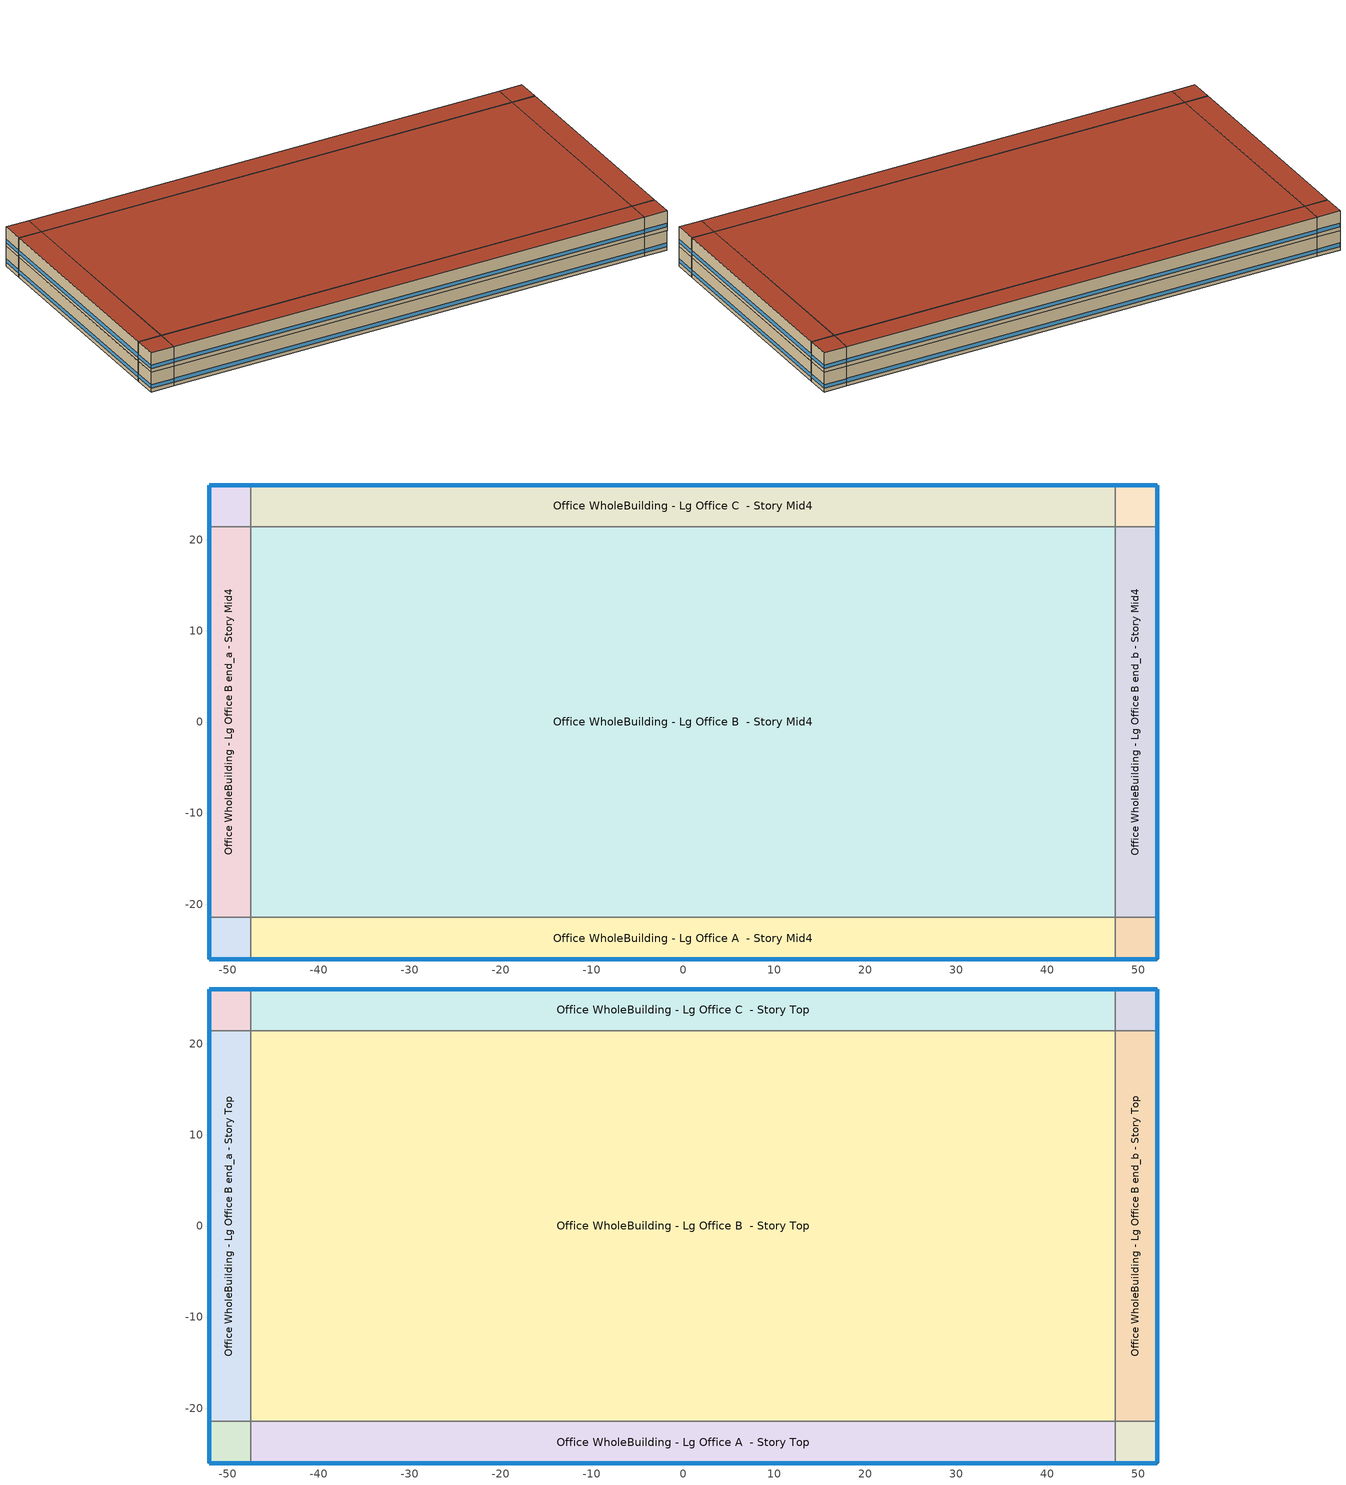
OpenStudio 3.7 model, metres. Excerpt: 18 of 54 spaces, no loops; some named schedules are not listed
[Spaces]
Office WholeBuilding - Lg Office A end_a - Story Mid4
 floor adiabatic (Typical Interior Floor): -52.05,-26.03 -52.05,-21.46 -47.48,-21.46 -47.48,-26.03 z15.85
 wall outside: -52.05,-21.46 -52.05,-26.03 -47.48,-26.03 z15.85:19.81
 wall to Office WholeBuilding - Lg Office B end_a - Story Mid4: -47.48,-21.46 -52.05,-21.46 z15.85:19.81
 wall to Office WholeBuilding - Lg Office A  - Story Mid4: -47.48,-26.03 -47.48,-21.46 z15.85:19.81
 window (Window U-0.56 SHGC 0.27): -52.05,-21.48 -52.05,-26 / -52.03,-26.03 -47.51,-26.03 z16.61:17.33
 ceiling adiabatic (Typical Interior Ceiling): -47.48,-26.03 -47.48,-21.46 -52.05,-21.46 -52.05,-26.03 z19.81
Office WholeBuilding - Lg Office B end_a - Story Mid4
 floor adiabatic (Typical Interior Floor): -52.05,-21.46 -52.05,21.46 -47.48,21.46 -47.48,-21.46 z15.85
 wall outside: -52.05,21.46 -52.05,-21.46 z15.85:19.81
 wall to Office WholeBuilding - Lg Office C end_a - Story Mid4: -47.48,21.46 -52.05,21.46 z15.85:19.81
 wall to Office WholeBuilding - Lg Office B  - Story Mid4: -47.48,-21.46 -47.48,21.46 z15.85:19.81
 window (Window U-0.56 SHGC 0.27): -52.05,21.43 -52.05,-21.43 z16.61:17.33
 ceiling adiabatic (Typical Interior Ceiling): -47.48,-21.46 -47.48,21.46 -52.05,21.46 -52.05,-21.46 z19.81
Office WholeBuilding - Lg Office C end_a - Story Mid4
 floor adiabatic (Typical Interior Floor): -52.05,21.46 -52.05,26.03 -47.48,26.03 -47.48,21.46 z15.85
 wall outside: -47.48,26.03 -52.05,26.03 -52.05,21.46 z15.85:19.81
 wall to Office WholeBuilding - Lg Office C  - Story Mid4: -47.48,21.46 -47.48,26.03 z15.85:19.81
 window (Window U-0.56 SHGC 0.27): -52.05,26 -52.05,21.48 / -47.51,26.03 -52.03,26.03 z16.61:17.33
 ceiling adiabatic (Typical Interior Ceiling): -47.48,21.46 -47.48,26.03 -52.05,26.03 -52.05,21.46 z19.81
Office WholeBuilding - Lg Office A  - Story Mid4
 floor adiabatic (Typical Interior Floor): -47.48,-26.03 -47.48,-21.46 47.48,-21.46 47.48,-26.03 z15.85
 wall outside: -47.48,-26.03 47.48,-26.03 z15.85:19.81
 wall to Office WholeBuilding - Lg Office B  - Story Mid4: 47.48,-21.46 -47.48,-21.46 z15.85:19.81
 wall to Office WholeBuilding - Lg Office A end_b - Story Mid4: 47.48,-26.03 47.48,-21.46 z15.85:19.81
 window (Window U-0.56 SHGC 0.27): -47.46,-26.03 47.46,-26.03 z16.61:17.33
 ceiling adiabatic (Typical Interior Ceiling): 47.48,-26.03 47.48,-21.46 -47.48,-21.46 -47.48,-26.03 z19.81
Office WholeBuilding - Lg Office B  - Story Mid4
 floor adiabatic (Typical Interior Floor): -47.48,-21.46 -47.48,21.46 47.48,21.46 47.48,-21.46 z15.85
 wall to Office WholeBuilding - Lg Office C  - Story Mid4: 47.48,21.46 -47.48,21.46 z15.85:19.81
 wall to Office WholeBuilding - Lg Office B end_b - Story Mid4: 47.48,-21.46 47.48,21.46 z15.85:19.81
 ceiling adiabatic (Typical Interior Ceiling): 47.48,-21.46 47.48,21.46 -47.48,21.46 -47.48,-21.46 z19.81
Office WholeBuilding - Lg Office C  - Story Mid4
 floor adiabatic (Typical Interior Floor): -47.48,21.46 -47.48,26.03 47.48,26.03 47.48,21.46 z15.85
 wall outside: 47.48,26.03 -47.48,26.03 z15.85:19.81
 wall to Office WholeBuilding - Lg Office C end_b - Story Mid4: 47.48,21.46 47.48,26.03 z15.85:19.81
 window (Window U-0.56 SHGC 0.27): 47.46,26.03 -47.46,26.03 z16.61:17.33
 ceiling adiabatic (Typical Interior Ceiling): 47.48,21.46 47.48,26.03 -47.48,26.03 -47.48,21.46 z19.81
Office WholeBuilding - Lg Office A end_b - Story Mid4
 floor adiabatic (Typical Interior Floor): 47.48,-26.03 47.48,-21.46 52.05,-21.46 52.05,-26.03 z15.85
 wall outside: 47.48,-26.03 52.05,-26.03 52.05,-21.46 z15.85:19.81
 wall to Office WholeBuilding - Lg Office B end_b - Story Mid4: 52.05,-21.46 47.48,-21.46 z15.85:19.81
 window (Window U-0.56 SHGC 0.27): 47.51,-26.03 52.03,-26.03 / 52.05,-26 52.05,-21.48 z16.61:17.33
 ceiling adiabatic (Typical Interior Ceiling): 52.05,-26.03 52.05,-21.46 47.48,-21.46 47.48,-26.03 z19.81
Office WholeBuilding - Lg Office B end_b - Story Mid4
 floor adiabatic (Typical Interior Floor): 47.48,-21.46 47.48,21.46 52.05,21.46 52.05,-21.46 z15.85
 wall outside: 52.05,-21.46 52.05,21.46 z15.85:19.81
 wall to Office WholeBuilding - Lg Office C end_b - Story Mid4: 52.05,21.46 47.48,21.46 z15.85:19.81
 window (Window U-0.56 SHGC 0.27): 52.05,-21.43 52.05,21.43 z16.61:17.33
 ceiling adiabatic (Typical Interior Ceiling): 52.05,-21.46 52.05,21.46 47.48,21.46 47.48,-21.46 z19.81
Office WholeBuilding - Lg Office C end_b - Story Mid4
 floor adiabatic (Typical Interior Floor): 47.48,21.46 47.48,26.03 52.05,26.03 52.05,21.46 z15.85
 wall outside: 52.05,21.46 52.05,26.03 47.48,26.03 z15.85:19.81
 window (Window U-0.56 SHGC 0.27): 52.05,21.48 52.05,26 / 52.03,26.03 47.51,26.03 z16.61:17.33
 ceiling adiabatic (Typical Interior Ceiling): 52.05,21.46 52.05,26.03 47.48,26.03 47.48,21.46 z19.81
Office WholeBuilding - Lg Office A end_a - Story Top
 floor adiabatic (Typical Interior Floor): -52.05,-26.03 -52.05,-21.46 -47.48,-21.46 -47.48,-26.03 z19.81
 wall outside: -52.05,-21.46 -52.05,-26.03 -47.48,-26.03 z19.81:23.77
 wall to Office WholeBuilding - Lg Office B end_a - Story Top: -47.48,-21.46 -52.05,-21.46 z19.81:23.77
 wall to Office WholeBuilding - Lg Office A  - Story Top: -47.48,-26.03 -47.48,-21.46 z19.81:23.77
 window (Window U-0.56 SHGC 0.27): -52.05,-21.48 -52.05,-26 / -52.03,-26.03 -47.51,-26.03 z20.57:21.3
 roof outside: -47.48,-26.03 -47.48,-21.46 -52.05,-21.46 -52.05,-26.03 z23.77
Office WholeBuilding - Lg Office B end_a - Story Top
 floor adiabatic (Typical Interior Floor): -52.05,-21.46 -52.05,21.46 -47.48,21.46 -47.48,-21.46 z19.81
 wall outside: -52.05,21.46 -52.05,-21.46 z19.81:23.77
 wall to Office WholeBuilding - Lg Office C end_a - Story Top: -47.48,21.46 -52.05,21.46 z19.81:23.77
 wall to Office WholeBuilding - Lg Office B  - Story Top: -47.48,-21.46 -47.48,21.46 z19.81:23.77
 window (Window U-0.56 SHGC 0.27): -52.05,21.43 -52.05,-21.43 z20.57:21.29
 roof outside: -47.48,-21.46 -47.48,21.46 -52.05,21.46 -52.05,-21.46 z23.77
Office WholeBuilding - Lg Office C end_a - Story Top
 floor adiabatic (Typical Interior Floor): -52.05,21.46 -52.05,26.03 -47.48,26.03 -47.48,21.46 z19.81
 wall outside: -47.48,26.03 -52.05,26.03 -52.05,21.46 z19.81:23.77
 wall to Office WholeBuilding - Lg Office C  - Story Top: -47.48,21.46 -47.48,26.03 z19.81:23.77
 window (Window U-0.56 SHGC 0.27): -52.05,26 -52.05,21.48 / -47.51,26.03 -52.03,26.03 z20.57:21.3
 roof outside: -47.48,21.46 -47.48,26.03 -52.05,26.03 -52.05,21.46 z23.77
Office WholeBuilding - Lg Office A  - Story Top
 floor adiabatic (Typical Interior Floor): -47.48,-26.03 -47.48,-21.46 47.48,-21.46 47.48,-26.03 z19.81
 wall outside: -47.48,-26.03 47.48,-26.03 z19.81:23.77
 wall to Office WholeBuilding - Lg Office B  - Story Top: 47.48,-21.46 -47.48,-21.46 z19.81:23.77
 wall to Office WholeBuilding - Lg Office A end_b - Story Top: 47.48,-26.03 47.48,-21.46 z19.81:23.77
 window (Window U-0.56 SHGC 0.27): -47.46,-26.03 47.46,-26.03 z20.57:21.29
 roof outside: 47.48,-26.03 47.48,-21.46 -47.48,-21.46 -47.48,-26.03 z23.77
Office WholeBuilding - Lg Office B  - Story Top
 floor adiabatic (Typical Interior Floor): -47.48,-21.46 -47.48,21.46 47.48,21.46 47.48,-21.46 z19.81
 wall to Office WholeBuilding - Lg Office C  - Story Top: 47.48,21.46 -47.48,21.46 z19.81:23.77
 wall to Office WholeBuilding - Lg Office B end_b - Story Top: 47.48,-21.46 47.48,21.46 z19.81:23.77
 roof outside: 47.48,-21.46 47.48,21.46 -47.48,21.46 -47.48,-21.46 z23.77
Office WholeBuilding - Lg Office C  - Story Top
 floor adiabatic (Typical Interior Floor): -47.48,21.46 -47.48,26.03 47.48,26.03 47.48,21.46 z19.81
 wall outside: 47.48,26.03 -47.48,26.03 z19.81:23.77
 wall to Office WholeBuilding - Lg Office C end_b - Story Top: 47.48,21.46 47.48,26.03 z19.81:23.77
 window (Window U-0.56 SHGC 0.27): 47.46,26.03 -47.46,26.03 z20.57:21.29
 roof outside: 47.48,21.46 47.48,26.03 -47.48,26.03 -47.48,21.46 z23.77
Office WholeBuilding - Lg Office A end_b - Story Top
 floor adiabatic (Typical Interior Floor): 47.48,-26.03 47.48,-21.46 52.05,-21.46 52.05,-26.03 z19.81
 wall outside: 47.48,-26.03 52.05,-26.03 52.05,-21.46 z19.81:23.77
 wall to Office WholeBuilding - Lg Office B end_b - Story Top: 52.05,-21.46 47.48,-21.46 z19.81:23.77
 window (Window U-0.56 SHGC 0.27): 47.51,-26.03 52.03,-26.03 / 52.05,-26 52.05,-21.48 z20.57:21.3
 roof outside: 52.05,-26.03 52.05,-21.46 47.48,-21.46 47.48,-26.03 z23.77
Office WholeBuilding - Lg Office B end_b - Story Top
 floor adiabatic (Typical Interior Floor): 47.48,-21.46 47.48,21.46 52.05,21.46 52.05,-21.46 z19.81
 wall outside: 52.05,-21.46 52.05,21.46 z19.81:23.77
 wall to Office WholeBuilding - Lg Office C end_b - Story Top: 52.05,21.46 47.48,21.46 z19.81:23.77
 window (Window U-0.56 SHGC 0.27): 52.05,-21.43 52.05,21.43 z20.57:21.29
 roof outside: 52.05,-21.46 52.05,21.46 47.48,21.46 47.48,-21.46 z23.77
Office WholeBuilding - Lg Office C end_b - Story Top
 floor adiabatic (Typical Interior Floor): 47.48,21.46 47.48,26.03 52.05,26.03 52.05,21.46 z19.81
 wall outside: 52.05,21.46 52.05,26.03 47.48,26.03 z19.81:23.77
 window (Window U-0.56 SHGC 0.27): 52.03,26.03 47.51,26.03 / 52.05,21.48 52.05,26 z20.57:21.3
 roof outside: 52.05,21.46 52.05,26.03 47.48,26.03 47.48,21.46 z23.77
[Site]
Fulton Co Arpt Brow: Latitude {deg}=33.78; Longitude {deg}=-84.52; Time Zone {hr}=-5; Elevation {m}=256; Terrain=City
[Site:WaterMainsTemperature]
Calculation Method=Correlation; Annual Average Outdoor Air Temperature {C}=17.0175; Maximum Difference In Monthly Average Outdoor Air Temperatures {deltaC}=22.3
[SizingPeriod:DesignDay] Barometric Pressure {Pa}=98287; Rain Indicator=No; Snow Indicator=No; Day of Month=21; Daylight Saving Time Indicator=No; Humidity Condition Type=Wetbulb; Dry-Bulb Temperature Range Modifier Type=DefaultMultipliers
Name | Maximum Dry-Bulb Temperature {C} | Daily Dry-Bulb Temperature Range {deltaC} | Wind Speed {m/s} | Wind Direction {deg} | Month | Day Type | Wetbulb or DewPoint at Maximum Dry-Bulb {C} | Solar Model Indicator | ASHRAE Clear Sky Optical Depth for Beam Irradiance | ASHRAE Clear Sky Optical Depth for Diffuse Irradiance | Sky Clearness
Fulton Co Arpt Brow Ann Clg .4% Condns DB=>MWB 1 | 34.4 | 10.4 | 3.2 | 310 | 7 | SummerDesignDay | 23.6 | ASHRAETau | 0.442 | 2.202
Fulton Co Arpt Brow Ann Clg .4% Condns WB=>MDB 1 | 31.6 | 10.4 | 3.2 | 310 | 7 | SummerDesignDay | 25.4 | ASHRAETau | 0.442 | 2.202
Fulton Co Arpt Brow Ann Htg 99.6% Condns DB 1 | -6.2 | 0 | 2.9 | 330 | 1 | WinterDesignDay | -6.2 | ASHRAEClearSky |  |  | 0
Fulton Co Arpt Brow August .4% Condns DB=>MCWB 1 | 37 | 10.3 | 3.2 | 310 | 8 | SummerDesignDay | 23.4 | ASHRAETau | 0.429 | 2.269
[ClimateZones]
Climate Zone Institution Name 1=ASHRAE; Climate Zone Document Name 1=ANSI/ASHRAE Standard 169; Climate Zone Document Year 1=2006; Climate Zone Value 1=ASHRAE 169-2013-3A; Climate Zone Institution Name 2=CEC; Climate Zone Document Name 2=California Climate Zone Descriptions; Climate Zone Document Year 2=1995
[Building]
ComStock 90.1-2004|LargeOffice: Default Construction Set=ComStock 90.1-2004 - Office - ASHRAE 169-2013-3A; Default Schedule Set=Building Default Schedule Set; Standards Building Type=Office
[Site:GroundTemperature:FCfactorMethod]
January Ground Temperature {C}=16; February Ground Temperature {C}=11.9; March Ground Temperature {C}=7.7; April Ground Temperature {C}=4; May Ground Temperature {C}=7.9; June Ground Temperature {C}=13.8; July Ground Temperature {C}=17.2; August Ground Temperature {C}=20.8; September Ground Temperature {C}=24.8; October Ground Temperature {C}=26.1; November Ground Temperature {C}=26.5; December Ground Temperature {C}=22.5
[DefaultConstructionSet]
ComStock 90.1-2004 - Office - ASHRAE 169-2013-3A: Default Exterior Surface Constructions=Default Surface Constructions 1; Default Interior Surface Constructions=Default Surface Constructions 2; Default Ground Contact Surface Constructions=Default Surface Constructions 3; Default Exterior SubSurface Constructions=Default Sub Surface Constructions 1; Default Interior SubSurface Constructions=Default Sub Surface Constructions 2; Interior Partition Construction=Typical Interior Partition
[DefaultSurfaceConstructions]
Name | Floor Construction | Wall Construction | Roof Ceiling Construction
Default Surface Constructions 1 | Typical Insulated Exterior Mass Floor R-9.35 | Typical Insulated Steel Framed Exterior Wall R-8.06 | Typical IEAD Roof R-15.87
Default Surface Constructions 2 | Typical Interior Floor | Typical Interior Wall | Typical Interior Ceiling
Default Surface Constructions 3 | Typical Insulated Carpeted 6in Slab Floor | Typical Insulated Basement Mass Wall
[Construction]
Typical Insulated Exterior Mass Floor R-9.35: Typical Insulation R-6.78, 4 in. Normalweight Concrete Floor, Typical Carpet Pad
Typical IEAD Roof R-15.87: Roof Membrane, Typical Insulation R-14.76, Metal Roof Surface
Typical Interior Floor: 100mm Normalweight concrete floor, CP02 CARPET PAD
Typical Interior Wall: G01 13mm gypsum board, G01 13mm gypsum board
Typical Interior Ceiling: CP02 CARPET PAD, 100mm Normalweight concrete floor
Typical Insulated Carpeted 6in Slab Floor: 6 in. Normalweight Concrete Floor, Typical Carpet Pad
Typical Insulated Basement Mass Wall: 8 in. Concrete Block Basement Wall
U 0.57 SHGC 0.25 Dbl Ref-C-H Clr 6mm/6mm Air: REF C CLEAR HI 6MM, AIR 6MM, CLEAR 6MM
Typical Insulated Metal Door R-1.43: F08 Metal surface, Typical Insulation R-0.58
Typical Overhead Door R-0.86: Typical Insulation R-0.01
U 1.17 SHGC 0.39 Simple Glazing Skylight U-1.17 SHGC 0.0: U 1.17 SHGC 0.39 Simple Glazing U-1.17 SHGC 0.0
Typical Interior Window: Clear 3mm
Typical Interior Door; Typical Interior Partition: G05 25mm wood
Typical Insulated Steel Framed Exterior Wall R-8.06: 25mm Stucco, 5/8 in. Gypsum Board, Typical Insulation R-5.89, 5/8 in. Gypsum Board
InteriorFurnishings 1: Std Wood 6inch 1
Window U-0.56 SHGC 0.27: Simple Glazing Double - LowE - Tinted/Reflective - Aluminum
[Material:NoMass] Roughness=Smooth; Thermal Absorptance=0.9; Solar Absorptance=0.7
Name | Thermal Resistance {m2-K/W} | Visible Absorptance
Typical Insulation R-6.78 | 1.19347 | 0.7
Typical Carpet Pad; CP02 CARPET PAD | 0.21648 | 0.8
Typical Insulation R-14.76 | 2.59864 | 0.7
Typical Insulation R-0.58 | 0.101875 | 0.7
Typical Insulation R-0.01 | 0.001 | 0.7
Typical Insulation R-5.89 | 1.03652 | 0.7
[Material] Thermal Absorptance=0.9
Name | Roughness | Thickness {m} | Conductivity {W/m-K} | Density {kg/m3} | Specific Heat {J/kg-K} | Solar Absorptance | Visible Absorptance
4 in. Normalweight Concrete Floor | MediumRough | 0.1016 | 2.31 | 2322 | 832 | 0.7 | 0.7
Roof Membrane | VeryRough | 0.0095 | 0.16 | 1121.29 | 1460 | 0.7 | 0.7
Metal Roof Surface; F08 Metal surface | Smooth | 0.0008 | 45.28 | 7824 | 500 | 0.7 | 0.7
100mm Normalweight concrete floor | MediumRough | 0.1016 | 2.31045 | 2322 | 832.557 | 0.7 | 0.7
G01 13mm gypsum board | Smooth | 0.0127 | 0.160031 | 800.001 | 1090.73 | 0.7 | 0.5
6 in. Normalweight Concrete Floor | MediumRough | 0.1524 | 2.31 | 2322 | 832 | 0.7 | 0.7
8 in. Concrete Block Basement Wall | MediumRough | 0.2032 | 1.326 | 1842 | 912 | 0.7 | 0.7
G05 25mm wood | MediumSmooth | 0.0254 | 0.15 | 608 | 1630 | 0.5 | 0.5
25mm Stucco | Smooth | 0.0254 | 0.72 | 1856 | 840 | 0.7 | 0.7
5/8 in. Gypsum Board | MediumSmooth | 0.0159 | 0.16 | 800 | 1090 | 0.7 | 0.7
Std Wood 6inch 1 | MediumSmooth | 0.15 | 0.12 | 540 | 1210 | 0.7 | 0.7
[DefaultSubSurfaceConstructions]
Name | Fixed Window Construction | Operable Window Construction | Door Construction | Glass Door Construction | Overhead Door Construction | Skylight Construction | Tubular Daylight Dome Construction | Tubular Daylight Diffuser Construction
Default Sub Surface Constructions 1 | U 0.57 SHGC 0.25 Dbl Ref-C-H Clr 6mm/6mm Air | U 0.57 SHGC 0.25 Dbl Ref-C-H Clr 6mm/6mm Air | Typical Insulated Metal Door R-1.43 | U 0.57 SHGC 0.25 Dbl Ref-C-H Clr 6mm/6mm Air | Typical Overhead Door R-0.86 | U 1.17 SHGC 0.39 Simple Glazing Skylight U-1.17 SHGC 0.0 | Typical Interior Window | Typical Interior Window
Default Sub Surface Constructions 2 | Typical Interior Window | Typical Interior Window | Typical Interior Door
[WindowMaterial:Glazing] Optical Data Type=SpectralAverage; Infrared Transmittance at Normal Incidence=0; Front Side Infrared Hemispherical Emissivity=0.84; Conductivity {W/m-K}=0.9; Dirt Correction Factor for Solar and Visible Transmittance=1; Solar Diffusing=No
Name | Thickness {m} | Solar Transmittance at Normal Incidence | Front Side Solar Reflectance at Normal Incidence | Back Side Solar Reflectance at Normal Incidence | Visible Transmittance at Normal Incidence | Front Side Visible Reflectance at Normal Incidence | Back Side Visible Reflectance at Normal Incidence | Back Side Infrared Hemispherical Emissivity
REF C CLEAR HI 6MM | 0.006 | 0.2 | 0.16 | 0.39 | 0.22 | 0.17 | 0.35 | 0.55
CLEAR 6MM | 0.006 | 0.775 | 0.071 | 0.071 | 0.881 | 0.08 | 0.08 | 0.84
Clear 3mm | 0.003 | 0.837 | 0.075 | 0.075 | 0.898 | 0.081 | 0.081 | 0.84
[WindowMaterial:Gas]
AIR 6MM: Gas Type=Air; Thickness {m}=0.0063
[WindowMaterial:SimpleGlazingSystem]
Name | U-Factor {W/m2-K} | Solar Heat Gain Coefficient | Visible Transmittance
U 1.17 SHGC 0.39 Simple Glazing U-1.17 SHGC 0.0 | 6.64357 | 0.39 | 0.23
Simple Glazing Double - LowE - Tinted/Reflective - Aluminum | 3.16279 | 0.274 | 0.359
[SpaceType]
Office WholeBuilding - Lg Office - ComStock 90.1-2004: Default Schedule Set=Office WholeBuilding - Lg Office Schedule Set; Design Specification Outdoor Air Object=Office WholeBuilding - Lg Office Ventilation; Standards Building Type=Office; Standards Space Type=WholeBuilding - Lg Office
[BuildingStory] Nominal Floor to Floor Height {m}=3.9624
Name | Nominal Z Coordinate {m}
Story Mid4 | 15.8496
Story Top | 19.812
[Space] Space Type=Office WholeBuilding - Lg Office - ComStock 90.1-2004
Name | Building Story | Thermal Zone
Office WholeBuilding - Lg Office A end_a - Story Mid4 | Story Mid4 | Zone Office WholeBuilding - Lg Office A end_a - Story Mid4
Office WholeBuilding - Lg Office B end_a - Story Mid4 | Story Mid4 | Zone Office WholeBuilding - Lg Office B end_a - Story Mid4
Office WholeBuilding - Lg Office C end_a - Story Mid4 | Story Mid4 | Zone Office WholeBuilding - Lg Office C end_a - Story Mid4
Office WholeBuilding - Lg Office A  - Story Mid4 | Story Mid4 | Zone Office WholeBuilding - Lg Office A  - Story Mid4
Office WholeBuilding - Lg Office B  - Story Mid4 | Story Mid4 | Zone Office WholeBuilding - Lg Office B  - Story Mid4
Office WholeBuilding - Lg Office C  - Story Mid4 | Story Mid4 | Zone Office WholeBuilding - Lg Office C  - Story Mid4
Office WholeBuilding - Lg Office A end_b - Story Mid4 | Story Mid4 | Zone Office WholeBuilding - Lg Office A end_b - Story Mid4
Office WholeBuilding - Lg Office B end_b - Story Mid4 | Story Mid4 | Zone Office WholeBuilding - Lg Office B end_b - Story Mid4
Office WholeBuilding - Lg Office C end_b - Story Mid4 | Story Mid4 | Zone Office WholeBuilding - Lg Office C end_b - Story Mid4
Office WholeBuilding - Lg Office A end_a - Story Top | Story Top | Zone Office WholeBuilding - Lg Office A end_a - Story Top
Office WholeBuilding - Lg Office B end_a - Story Top | Story Top | Zone Office WholeBuilding - Lg Office B end_a - Story Top
Office WholeBuilding - Lg Office C end_a - Story Top | Story Top | Zone Office WholeBuilding - Lg Office C end_a - Story Top
Office WholeBuilding - Lg Office A  - Story Top | Story Top | Zone Office WholeBuilding - Lg Office A  - Story Top
Office WholeBuilding - Lg Office B  - Story Top | Story Top | Zone Office WholeBuilding - Lg Office B  - Story Top
Office WholeBuilding - Lg Office C  - Story Top | Story Top | Zone Office WholeBuilding - Lg Office C  - Story Top
Office WholeBuilding - Lg Office A end_b - Story Top | Story Top | Zone Office WholeBuilding - Lg Office A end_b - Story Top
Office WholeBuilding - Lg Office B end_b - Story Top | Story Top | Zone Office WholeBuilding - Lg Office B end_b - Story Top
Office WholeBuilding - Lg Office C end_b - Story Top | Story Top | Zone Office WholeBuilding - Lg Office C end_b - Story Top
[ThermalZone] Multiplier=1; Use Ideal Air Loads=No
Name | Thermostat
Zone Office WholeBuilding - Lg Office A end_a - Story Mid4 | Office WholeBuilding - Lg Office - ComStock 90.1-2004 Thermostat 10
Zone Office WholeBuilding - Lg Office B end_a - Story Mid4 | Office WholeBuilding - Lg Office - ComStock 90.1-2004 Thermostat 28
Zone Office WholeBuilding - Lg Office C end_a - Story Mid4 | Office WholeBuilding - Lg Office - ComStock 90.1-2004 Thermostat 46
Zone Office WholeBuilding - Lg Office A  - Story Mid4 | Office WholeBuilding - Lg Office - ComStock 90.1-2004 Thermostat 4
Zone Office WholeBuilding - Lg Office B  - Story Mid4 | Office WholeBuilding - Lg Office - ComStock 90.1-2004 Thermostat 22
Zone Office WholeBuilding - Lg Office C  - Story Mid4 | Office WholeBuilding - Lg Office - ComStock 90.1-2004 Thermostat 40
Zone Office WholeBuilding - Lg Office A end_b - Story Mid4 | Office WholeBuilding - Lg Office - ComStock 90.1-2004 Thermostat 16
Zone Office WholeBuilding - Lg Office B end_b - Story Mid4 | Office WholeBuilding - Lg Office - ComStock 90.1-2004 Thermostat 34
Zone Office WholeBuilding - Lg Office C end_b - Story Mid4 | Office WholeBuilding - Lg Office - ComStock 90.1-2004 Thermostat 52
Zone Office WholeBuilding - Lg Office A end_a - Story Top | Office WholeBuilding - Lg Office - ComStock 90.1-2004 Thermostat 11
Zone Office WholeBuilding - Lg Office B end_a - Story Top | Office WholeBuilding - Lg Office - ComStock 90.1-2004 Thermostat 29
Zone Office WholeBuilding - Lg Office C end_a - Story Top | Office WholeBuilding - Lg Office - ComStock 90.1-2004 Thermostat 47
Zone Office WholeBuilding - Lg Office A  - Story Top | Office WholeBuilding - Lg Office - ComStock 90.1-2004 Thermostat 5
Zone Office WholeBuilding - Lg Office B  - Story Top | Office WholeBuilding - Lg Office - ComStock 90.1-2004 Thermostat 23
Zone Office WholeBuilding - Lg Office C  - Story Top | Office WholeBuilding - Lg Office - ComStock 90.1-2004 Thermostat 41
Zone Office WholeBuilding - Lg Office A end_b - Story Top | Office WholeBuilding - Lg Office - ComStock 90.1-2004 Thermostat 17
Zone Office WholeBuilding - Lg Office B end_b - Story Top | Office WholeBuilding - Lg Office - ComStock 90.1-2004 Thermostat 35
Zone Office WholeBuilding - Lg Office C end_b - Story Top | Office WholeBuilding - Lg Office - ComStock 90.1-2004 Thermostat 53
[People:Definition]
Office WholeBuilding - Lg Office People Definition: Number of People Calculation Method=People/Area; People per Space Floor Area {person/m2}=0.0538196; Fraction Radiant=0.3
[People]
Office WholeBuilding - Lg Office People: People Definition=Office WholeBuilding - Lg Office People Definition; Space or SpaceType=Office WholeBuilding - Lg Office - ComStock 90.1-2004; Work Efficiency Schedule=Work Efficiency Schedule; Clothing Insulation Schedule=Clothing Schedule; Air Velocity Schedule=Air Velocity Schedule; Multiplier=1
[Lights:Definition] Design Level Calculation Method=Watts/Area; Fraction Visible=0.2; Return Air Fraction=0
Name | Watts per Space Floor Area {W/m2} | Fraction Radiant
Office WholeBuilding - Lg Office - ComStock 90.1-2004 General Lights Definition | 4.61388 | 0.365
Office WholeBuilding - Lg Office - ComStock 90.1-2004 Wall Wash Lights Definition | 1.07152 | 0.165
[ElectricEquipment:Definition]
Office WholeBuilding - Lg Office Elec Equip Definition: Design Level Calculation Method=Watts/Area; Watts per Space Floor Area {W/m2}=8.07293; Fraction Latent=0; Fraction Radiant=0.5; Fraction Lost=0
[ElectricEquipment]
Office WholeBuilding - Lg Office Elec Equip: Electric Equipment Definition=Office WholeBuilding - Lg Office Elec Equip Definition; Space or SpaceType=Office WholeBuilding - Lg Office - ComStock 90.1-2004; Schedule=Office BLDG_EQUIP_EndUseData BPR Adjusted
[DesignSpecification:OutdoorAir]
Office WholeBuilding - Lg Office Ventilation: Outdoor Air Method=Sum; Outdoor Air Flow per Floor Area {m3/s-m2}=0.000508
[DefaultScheduleSet]
Name | Number of People Schedule | People Activity Level Schedule | Lighting Schedule | Electric Equipment Schedule | Infiltration Schedule | Hours of Operation Schedule
Office WholeBuilding - Lg Office Schedule Set | OfficeLarge BLDG_OCC_SCH | OfficeLarge ACTIVITY_SCH | Office BLDG_LIGHT_EndUseData | Office BLDG_EQUIP_EndUseData | OfficeLarge INFIL_SCH_PNNL
Building Default Schedule Set |  |  |  |  |  | Building Hours of Operation NonResidential
[Exterior:Lights:Definition]
Name | Design Level {W}
Parking Areas and Drives Def (W/ft^2) | 0.0414577
Building Facades Def (W/ft^2) | 0.2
Main Entries Def (W/ft) | 30
Other Doors Def (W/ft) | 20
[Exterior:Lights] Control Option=AstronomicalClock
Name | Exterior Lights Definition | Schedule | Multiplier
Parking Areas and Drives | Parking Areas and Drives Def (W/ft^2) | Always On Discrete | 228629
Building Facades | Building Facades Def (W/ft^2) | Schedule Ruleset 1 | 13321
Main Entries | Main Entries Def (W/ft) | Always On Discrete | 46.6667
Other Doors | Other Doors Def (W/ft) | Always On Discrete | 70
[ThermostatSetpoint:DualSetpoint] Heating Setpoint Temperature Schedule=OfficeLarge HTGSETP_SCH_YES_OPTIMUM; Cooling Setpoint Temperature Schedule=OfficeLarge CLGSETP_SCH_NO_SETBACK
Office WholeBuilding - Lg Office - ComStock 90.1-2004 Thermostat 4; Office WholeBuilding - Lg Office - ComStock 90.1-2004 Thermostat 5; Office WholeBuilding - Lg Office - ComStock 90.1-2004 Thermostat 10; Office WholeBuilding - Lg Office - ComStock 90.1-2004 Thermostat 11; Office WholeBuilding - Lg Office - ComStock 90.1-2004 Thermostat 16; Office WholeBuilding - Lg Office - ComStock 90.1-2004 Thermostat 17; Office WholeBuilding - Lg Office - ComStock 90.1-2004 Thermostat 22; Office WholeBuilding - Lg Office - ComStock 90.1-2004 Thermostat 23; Office WholeBuilding - Lg Office - ComStock 90.1-2004 Thermostat 28; Office WholeBuilding - Lg Office - ComStock 90.1-2004 Thermostat 29; Office WholeBuilding - Lg Office - ComStock 90.1-2004 Thermostat 34; Office WholeBuilding - Lg Office - ComStock 90.1-2004 Thermostat 35; Office WholeBuilding - Lg Office - ComStock 90.1-2004 Thermostat 40; Office WholeBuilding - Lg Office - ComStock 90.1-2004 Thermostat 41; Office WholeBuilding - Lg Office - ComStock 90.1-2004 Thermostat 46; Office WholeBuilding - Lg Office - ComStock 90.1-2004 Thermostat 47; Office WholeBuilding - Lg Office - ComStock 90.1-2004 Thermostat 52; Office WholeBuilding - Lg Office - ComStock 90.1-2004 Thermostat 53
[InternalMass:Definition]
Internal Mass Definition 2: Construction=InteriorFurnishings 1; Design Level Calculation Method=SurfaceArea/Area; Surface Area per Space Floor Area=2
[InternalMass] Internal Mass Definition=Internal Mass Definition 2; Multiplier=1
Name | Space or SpaceType
Office WholeBuilding - Lg Office C end_b - Story Top Mass | Office WholeBuilding - Lg Office C end_b - Story Top
Office WholeBuilding - Lg Office B end_b - Story Top Mass | Office WholeBuilding - Lg Office B end_b - Story Top
Office WholeBuilding - Lg Office C  - Story Top Mass | Office WholeBuilding - Lg Office C  - Story Top
Office WholeBuilding - Lg Office A  - Story Top Mass | Office WholeBuilding - Lg Office A  - Story Top
Office WholeBuilding - Lg Office C end_a - Story Top Mass | Office WholeBuilding - Lg Office C end_a - Story Top
Office WholeBuilding - Lg Office A end_a - Story Top Mass | Office WholeBuilding - Lg Office A end_a - Story Top
Office WholeBuilding - Lg Office A end_b - Story Mid4 Mass | Office WholeBuilding - Lg Office A end_b - Story Mid4
Office WholeBuilding - Lg Office C  - Story Mid4 Mass | Office WholeBuilding - Lg Office C  - Story Mid4
Office WholeBuilding - Lg Office B  - Story Mid4 Mass | Office WholeBuilding - Lg Office B  - Story Mid4
Office WholeBuilding - Lg Office A  - Story Mid4 Mass | Office WholeBuilding - Lg Office A  - Story Mid4
Office WholeBuilding - Lg Office A end_a - Story Mid4 Mass | Office WholeBuilding - Lg Office A end_a - Story Mid4
Office WholeBuilding - Lg Office C end_a - Story Mid4 Mass | Office WholeBuilding - Lg Office C end_a - Story Mid4
Office WholeBuilding - Lg Office B end_b - Story Mid4 Mass | Office WholeBuilding - Lg Office B end_b - Story Mid4
Office WholeBuilding - Lg Office B end_a - Story Top Mass | Office WholeBuilding - Lg Office B end_a - Story Top
Office WholeBuilding - Lg Office C end_b - Story Mid4 Mass | Office WholeBuilding - Lg Office C end_b - Story Mid4
Office WholeBuilding - Lg Office B end_a - Story Mid4 Mass | Office WholeBuilding - Lg Office B end_a - Story Mid4
Office WholeBuilding - Lg Office A end_b - Story Top Mass | Office WholeBuilding - Lg Office A end_b - Story Top
Office WholeBuilding - Lg Office B  - Story Top Mass | Office WholeBuilding - Lg Office B  - Story Top
[Lights] Space or SpaceType=Office WholeBuilding - Lg Office - ComStock 90.1-2004; Schedule=Office BLDG_LIGHT_EndUseData BPR Adjusted; Fraction Replaceable=1
Name | Lights Definition
Office WholeBuilding - Lg Office - ComStock 90.1-2004 General Lighting | Office WholeBuilding - Lg Office - ComStock 90.1-2004 General Lights Definition
Office WholeBuilding - Lg Office - ComStock 90.1-2004 Wall Wash Lighting | Office WholeBuilding - Lg Office - ComStock 90.1-2004 Wall Wash Lights Definition
[SpaceInfiltration:DesignFlowRate] Design Flow Rate Calculation Method=Flow/ExteriorArea; Flow per Exterior Surface Area {m3/s-m2}=0.00123985; Velocity Term Coefficient=0
Name | Space or SpaceType | Schedule | Constant Term Coefficient | Temperature Term Coefficient | Velocity Squared Term Coefficient
Office WholeBuilding - Lg Office C end_b - Story Top HVAC On Infiltration | Office WholeBuilding - Lg Office C end_b - Story Top | Infiltration HVAC On Schedule | -0.0451 | 0.0046 | 0.0327
Office WholeBuilding - Lg Office C end_b - Story Top HVAC Off Infiltration | Office WholeBuilding - Lg Office C end_b - Story Top | Infiltration HVAC Off Schedule | 0 | 0.0173 | 0.0398
Office WholeBuilding - Lg Office B end_b - Story Top HVAC On Infiltration | Office WholeBuilding - Lg Office B end_b - Story Top | Infiltration HVAC On Schedule | -0.0451 | 0.0046 | 0.0327
Office WholeBuilding - Lg Office B end_b - Story Top HVAC Off Infiltration | Office WholeBuilding - Lg Office B end_b - Story Top | Infiltration HVAC Off Schedule | 0 | 0.0173 | 0.0398
Office WholeBuilding - Lg Office C  - Story Top HVAC On Infiltration | Office WholeBuilding - Lg Office C  - Story Top | Infiltration HVAC On Schedule | -0.0451 | 0.0046 | 0.0327
Office WholeBuilding - Lg Office C  - Story Top HVAC Off Infiltration | Office WholeBuilding - Lg Office C  - Story Top | Infiltration HVAC Off Schedule | 0 | 0.0173 | 0.0398
Office WholeBuilding - Lg Office A  - Story Top HVAC On Infiltration | Office WholeBuilding - Lg Office A  - Story Top | Infiltration HVAC On Schedule | -0.0451 | 0.0046 | 0.0327
Office WholeBuilding - Lg Office A  - Story Top HVAC Off Infiltration | Office WholeBuilding - Lg Office A  - Story Top | Infiltration HVAC Off Schedule | 0 | 0.0173 | 0.0398
Office WholeBuilding - Lg Office C end_a - Story Top HVAC On Infiltration | Office WholeBuilding - Lg Office C end_a - Story Top | Infiltration HVAC On Schedule | -0.0451 | 0.0046 | 0.0327
Office WholeBuilding - Lg Office C end_a - Story Top HVAC Off Infiltration | Office WholeBuilding - Lg Office C end_a - Story Top | Infiltration HVAC Off Schedule | 0 | 0.0173 | 0.0398
Office WholeBuilding - Lg Office A end_a - Story Top HVAC On Infiltration | Office WholeBuilding - Lg Office A end_a - Story Top | Infiltration HVAC On Schedule | -0.0451 | 0.0046 | 0.0327
Office WholeBuilding - Lg Office A end_a - Story Top HVAC Off Infiltration | Office WholeBuilding - Lg Office A end_a - Story Top | Infiltration HVAC Off Schedule | 0 | 0.0173 | 0.0398
Office WholeBuilding - Lg Office A end_b - Story Mid4 HVAC On Infiltration | Office WholeBuilding - Lg Office A end_b - Story Mid4 | Infiltration HVAC On Schedule | -0.0451 | 0.0046 | 0.0327
Office WholeBuilding - Lg Office A end_b - Story Mid4 HVAC Off Infiltration | Office WholeBuilding - Lg Office A end_b - Story Mid4 | Infiltration HVAC Off Schedule | 0 | 0.0173 | 0.0398
Office WholeBuilding - Lg Office C  - Story Mid4 HVAC On Infiltration | Office WholeBuilding - Lg Office C  - Story Mid4 | Infiltration HVAC On Schedule | -0.0451 | 0.0046 | 0.0327
Office WholeBuilding - Lg Office C  - Story Mid4 HVAC Off Infiltration | Office WholeBuilding - Lg Office C  - Story Mid4 | Infiltration HVAC Off Schedule | 0 | 0.0173 | 0.0398
Office WholeBuilding - Lg Office A  - Story Mid4 HVAC On Infiltration | Office WholeBuilding - Lg Office A  - Story Mid4 | Infiltration HVAC On Schedule | -0.0451 | 0.0046 | 0.0327
Office WholeBuilding - Lg Office A  - Story Mid4 HVAC Off Infiltration | Office WholeBuilding - Lg Office A  - Story Mid4 | Infiltration HVAC Off Schedule | 0 | 0.0173 | 0.0398
Office WholeBuilding - Lg Office A end_a - Story Mid4 HVAC On Infiltration | Office WholeBuilding - Lg Office A end_a - Story Mid4 | Infiltration HVAC On Schedule | -0.0451 | 0.0046 | 0.0327
Office WholeBuilding - Lg Office A end_a - Story Mid4 HVAC Off Infiltration | Office WholeBuilding - Lg Office A end_a - Story Mid4 | Infiltration HVAC Off Schedule | 0 | 0.0173 | 0.0398
Office WholeBuilding - Lg Office C end_a - Story Mid4 HVAC On Infiltration | Office WholeBuilding - Lg Office C end_a - Story Mid4 | Infiltration HVAC On Schedule | -0.0451 | 0.0046 | 0.0327
Office WholeBuilding - Lg Office C end_a - Story Mid4 HVAC Off Infiltration | Office WholeBuilding - Lg Office C end_a - Story Mid4 | Infiltration HVAC Off Schedule | 0 | 0.0173 | 0.0398
Office WholeBuilding - Lg Office B end_b - Story Mid4 HVAC On Infiltration | Office WholeBuilding - Lg Office B end_b - Story Mid4 | Infiltration HVAC On Schedule | -0.0451 | 0.0046 | 0.0327
Office WholeBuilding - Lg Office B end_b - Story Mid4 HVAC Off Infiltration | Office WholeBuilding - Lg Office B end_b - Story Mid4 | Infiltration HVAC Off Schedule | 0 | 0.0173 | 0.0398
Office WholeBuilding - Lg Office B end_a - Story Top HVAC On Infiltration | Office WholeBuilding - Lg Office B end_a - Story Top | Infiltration HVAC On Schedule | -0.0451 | 0.0046 | 0.0327
Office WholeBuilding - Lg Office B end_a - Story Top HVAC Off Infiltration | Office WholeBuilding - Lg Office B end_a - Story Top | Infiltration HVAC Off Schedule | 0 | 0.0173 | 0.0398
Office WholeBuilding - Lg Office C end_b - Story Mid4 HVAC On Infiltration | Office WholeBuilding - Lg Office C end_b - Story Mid4 | Infiltration HVAC On Schedule | -0.0451 | 0.0046 | 0.0327
Office WholeBuilding - Lg Office C end_b - Story Mid4 HVAC Off Infiltration | Office WholeBuilding - Lg Office C end_b - Story Mid4 | Infiltration HVAC Off Schedule | 0 | 0.0173 | 0.0398
Office WholeBuilding - Lg Office B end_a - Story Mid4 HVAC On Infiltration | Office WholeBuilding - Lg Office B end_a - Story Mid4 | Infiltration HVAC On Schedule | -0.0451 | 0.0046 | 0.0327
Office WholeBuilding - Lg Office B end_a - Story Mid4 HVAC Off Infiltration | Office WholeBuilding - Lg Office B end_a - Story Mid4 | Infiltration HVAC Off Schedule | 0 | 0.0173 | 0.0398
Office WholeBuilding - Lg Office A end_b - Story Top HVAC On Infiltration | Office WholeBuilding - Lg Office A end_b - Story Top | Infiltration HVAC On Schedule | -0.0451 | 0.0046 | 0.0327
Office WholeBuilding - Lg Office A end_b - Story Top HVAC Off Infiltration | Office WholeBuilding - Lg Office A end_b - Story Top | Infiltration HVAC Off Schedule | 0 | 0.0173 | 0.0398
Office WholeBuilding - Lg Office B  - Story Top HVAC On Infiltration | Office WholeBuilding - Lg Office B  - Story Top | Infiltration HVAC On Schedule | -0.0451 | 0.0046 | 0.0327
Office WholeBuilding - Lg Office B  - Story Top HVAC Off Infiltration | Office WholeBuilding - Lg Office B  - Story Top | Infiltration HVAC Off Schedule | 0 | 0.0173 | 0.0398
[Schedule:Day]
OfficeLarge BLDG_OCC_SCH Sat Day: Yes, 5, 15, 0, 5, 30, 0.0133333, 5, 45, 0.0266667, 6, 0, 0.04, 6, 15, 0.0533333, 6, 30, 0.0666667, 6, 45, 0.08, 7, 0, 0.0933333, 7, 7, 0.1, 8, 0, 0.3, 8, 15, 0.287097, 8, 30, 0.274194, 8, 45, 0.26129, 9, 0, 0.248387, 9, 15, 0.235484, 9, 30, 0.222581, 9, 45, 0.209677, 10, 0, 0.196774, 10, 15, 0.183871, 10, 30, 0.170968, 10, 45, 0.158065, 11, 0, 0.145161, 11, 15, 0.132258, 11, 30, 0.119355, 11, 45, 0.106452, 11, 52, 0.1, 12, 7, 0.0933333, 12, 22, 0.0866667, 12, 37, 0.08, 12, 52, 0.0733333, 13, 7, 0.0666667, 13, 22, 0.06, 13, 37, 0.0533333, 13, 45, 0.05, 14, 0, 0.04375, 14, 15, 0.0375, 14, 30, 0.03125, 14, 45, 0.025, 15, 0, 0.01875, 15, 15, 0.0125, 15, 30, 0.00625, 15, 45, 0, 24, 0, 0
OfficeLarge BLDG_OCC_SCH Wkdy Day: Yes, 3, 45, 0, 4, 0, 0.025, 4, 15, 0.05, 4, 30, 0.075, 4, 45, 0.1, 5, 0, 0.125, 5, 15, 0.15, 5, 30, 0.175, 5, 45, 0.2, 6, 0, 0.3875, 6, 15, 0.575, 6, 30, 0.7625, 6, 45, 0.95, 9, 52, 0.95, 10, 7, 0.8375, 10, 22, 0.725, 10, 37, 0.6125, 10, 52, 0.5, 11, 7, 0.6125, 11, 22, 0.725, 11, 37, 0.8375, 11, 52, 0.95, 15, 0, 0.95, 15, 15, 0.7875, 15, 30, 0.625, 15, 45, 0.4625, 16, 0, 0.3, 16, 15, 0.25, 16, 30, 0.2, 16, 45, 0.15, 17, 0, 0.1, 19, 30, 0.1, 19, 45, 0.09375, 20, 0, 0.0875, 20, 15, 0.08125, 20, 30, 0.075, 20, 45, 0.06875, 21, 0, 0.0625, 21, 15, 0.05625, 21, 30, 0.05, 21, 45, 0.0428571, 22, 0, 0.0357143, 22, 15, 0.0285714, 22, 30, 0.0214286, 22, 45, 0.0142857, 23, 0, 0.00714286, 23, 15, 0, 24, 0, 0
Office BLDG_LIGHT_EndUseData Sat Day: Yes, 0, 15, 0.0231206, 0, 30, 0.0229413, 0, 45, 0.00555501, 1, 0, 0.00572715, 1, 15, 0.00589928, 1, 30, 0.00607142, 1, 45, 0.00624355, 2, 0, 0.00468267, 2, 15, 0.00312178, 2, 30, 0.00156089, 2, 45, 0, 3, 0, 0.00121662, 3, 15, 0.00243324, 3, 30, 0.00364986, 3, 45, 0.00486647, 4, 0, 0.00396646, 4, 15, 0.00306645, 4, 30, 0.00216643, 4, 45, 0.00126642, 5, 0, 0.00155166, 5, 15, 0.00183691, 5, 30, 0.00212215, 5, 45, 0.0024074, 6, 0, 0.00623071, 6, 15, 0.010054, 6, 30, 0.0138773, 6, 45, 0.0177006, 7, 0, 0.015279, 7, 15, 0.0128574, 7, 30, 0.0104357, 7, 45, 0.00801409, 8, 0, 0.0169418, 8, 7, 0.0214057, 8, 15, 0.0173849, 8, 22, 0.0764924, 8, 30, 0.0897084, 8, 45, 0.0170264, 9, 0, 0.0168471, 9, 15, 0.0166679, 9, 30, 0.0164887, 9, 45, 0.0163094, 10, 0, 0.0161302, 10, 15, 0.0159509, 10, 30, 0.0897084, 10, 45, 0.0832824, 10, 52, 0.0800694, 11, 0, 0.0154132, 11, 7, 0.0512374, 11, 15, 0.0497394, 11, 30, 0.0496792, 11, 45, 0.049619, 12, 0, 0.0495588, 12, 15, 0.0494986, 12, 30, 0.0475955, 12, 45, 0.0456923, 13, 0, 0.0437892, 13, 15, 0.041886, 13, 30, 0.0423045, 13, 45, 0.042723, 14, 0, 0.0431415, 14, 15, 0.04356, 14, 30, 0.0431806, 14, 45, 0.0428012, 15, 0, 0.0424217, 15, 15, 0.0420423, 15, 30, 0.0420005, 15, 45, 0.0419588, 16, 0, 0.041917, 16, 15, 0.0418753, 16, 30, 0.0418815, 16, 45, 0.0418877, 17, 0, 0.0418939, 17, 15, 0.0419001, 17, 30, 0.010753, 17, 45, 0.0105737, 18, 0, 0.0103945, 18, 15, 0.0102153, 18, 30, 0.010036, 18, 45, 0.00985678, 19, 0, 0.00967754, 19, 15, 0.0094983, 19, 30, 0.00931906, 19, 45, 0.00913982, 20, 0, 0.00896058, 20, 15, 0.00878134, 20, 30, 0.0086021, 20, 45, 0.00842286, 21, 0, 0.00824362, 21, 15, 0.00806438, 21, 30, 0.00788514, 21, 45, 0.0077059, 22, 0, 0.00752666, 22, 15, 0.00734742, 22, 30, 0.00716817, 22, 45, 0.00698893, 23, 0, 0.00680969, 23, 15, 0.00663045, 23, 30, 0.00645121, 23, 45, 0.00627197, 24, 0, 0.00609273
Office BLDG_LIGHT_EndUseData Sun Day: Yes, 0, 15, 0.00910843, 0, 30, 0.00912601, 0, 45, 0.00914359, 1, 0, 0.00809589, 1, 15, 0.00704819, 1, 30, 0.00600048, 1, 45, 0.00495278, 2, 0, 0.00513746, 2, 15, 0.00532213, 2, 30, 0.00550681, 2, 45, 0.00569149, 3, 0, 0.00583065, 3, 15, 0.00596981, 3, 30, 0.00610897, 3, 45, 0.00624812, 4, 0, 0.00468609, 4, 15, 0.00312406, 4, 30, 0.00156203, 4, 45, 0, 5, 0, 0.000342885, 5, 15, 0.00068577, 5, 30, 0.00102865, 5, 45, 0.00137154, 6, 0, 0.00262878, 6, 15, 0.00388603, 6, 30, 0.00514327, 6, 45, 0.00640052, 7, 0, 0.00718153, 7, 15, 0.00796255, 7, 30, 0.00874356, 7, 45, 0.00952458, 7, 52, 0.00190492, 8, 0, 0.0118105, 8, 15, 0.0248644, 8, 30, 0.0379183, 8, 45, 0.0509722, 9, 0, 0.0640261, 9, 15, 0.0634875, 9, 30, 0.0629489, 9, 45, 0.0624103, 10, 0, 0.0618717, 10, 15, 0.0618819, 10, 30, 0.0618921, 10, 45, 0.0619023, 11, 0, 0.0619125, 11, 7, 0.0637766, 11, 15, 0.0631558, 11, 30, 0.055276, 11, 45, 0.0473961, 12, 0, 0.0395163, 12, 15, 0.0316364, 12, 30, 0.0349092, 12, 45, 0.0381819, 13, 0, 0.0414547, 13, 15, 0.0447274, 13, 30, 0.0490684, 13, 45, 0.0534093, 14, 0, 0.0577502, 14, 15, 0.0620912, 14, 30, 0.0623411, 14, 45, 0.062591, 15, 0, 0.0628409, 15, 15, 0.0630908, 15, 30, 0.0631922, 15, 45, 0.0632936, 16, 0, 0.0633951, 16, 15, 0.0634965, 16, 30, 0.0635019, 16, 45, 0.0635073, 17, 0, 0.0635127, 17, 15, 0.0635181, 17, 30, 0.0498101, 17, 45, 0.0361022, 18, 0, 0.0223943, 18, 15, 0.00868641, 18, 30, 0.008704, 18, 45, 0.00872158, 19, 0, 0.00873917, 19, 15, 0.00875675, 19, 30, 0.00877433, 19, 45, 0.00879192, 20, 0, 0.0088095, 20, 15, 0.00882709, 20, 30, 0.00884467, 20, 45, 0.00886225, 21, 0, 0.00887984, 21, 15, 0.00889742, 21, 30, 0.008915, 21, 45, 0.00893259, 22, 0, 0.00895017, 22, 15, 0.00896776, 22, 30, 0.00898534, 22, 45, 0.00900292, 23, 0, 0.00902051, 23, 15, 0.00903809, 23, 30, 0.00905568, 23, 45, 0.00907326, 24, 0, 0.00909084
Office BLDG_EQUIP_EndUseData Sat Day: Yes, 0, 15, 0.617907, 0, 30, 0.617917, 0, 45, 0.618929, 1, 0, 0.61738, 1, 15, 0.615831, 1, 30, 0.614282, 1, 45, 0.612733, 2, 0, 0.612005, 2, 15, 0.611278, 2, 30, 0.610551, 2, 45, 0.609824, 3, 0, 0.609587, 3, 15, 0.60935, 3, 30, 0.609114, 3, 45, 0.608877, 4, 0, 0.608851, 4, 15, 0.608825, 4, 30, 0.6088, 4, 45, 0.608774, 5, 0, 0.608726, 5, 15, 0.608679, 5, 30, 0.608632, 5, 45, 0.608584, 6, 0, 0.608425, 6, 15, 0.608266, 6, 30, 0.608107, 6, 45, 0.607948, 7, 0, 0.607526, 7, 15, 0.607104, 7, 30, 0.606682, 7, 45, 0.606261, 8, 0, 0.601923, 8, 7, 0.599755, 8, 15, 0.61824, 8, 22, 0.591223, 8, 30, 0.590615, 8, 45, 0.590985, 9, 0, 0.591355, 9, 15, 0.591725, 9, 30, 0.592095, 9, 45, 0.592663, 10, 0, 0.593231, 10, 15, 0.593799, 10, 30, 0.594367, 10, 45, 0.595584, 10, 52, 0.596192, 11, 0, 0.618355, 11, 7, 0.599835, 11, 15, 0.599858, 11, 30, 0.599729, 11, 45, 0.5996, 12, 0, 0.599471, 12, 15, 0.599342, 12, 30, 0.599819, 12, 45, 0.600297, 13, 0, 0.600774, 13, 15, 0.601252, 13, 30, 0.60228, 13, 45, 0.603309, 14, 0, 0.604337, 14, 15, 0.605366, 14, 30, 0.606781, 14, 45, 0.608197, 15, 0, 0.609613, 15, 15, 0.611029, 15, 30, 0.612526, 15, 45, 0.614023, 16, 0, 0.615521, 16, 15, 0.617018, 16, 30, 0.618189, 16, 45, 0.619359, 17, 0, 0.62053, 17, 15, 0.6217, 17, 30, 0.618626, 17, 45, 0.618637, 18, 0, 0.618647, 18, 15, 0.618658, 18, 30, 0.618668, 18, 45, 0.618678, 19, 0, 0.618689, 19, 15, 0.618699, 19, 30, 0.61871, 19, 45, 0.61872, 20, 0, 0.618731, 20, 15, 0.618741, 20, 30, 0.618752, 20, 45, 0.618762, 21, 0, 0.618772, 21, 15, 0.618783, 21, 30, 0.618793, 21, 45, 0.618804, 22, 0, 0.618814, 22, 15, 0.618825, 22, 30, 0.618835, 22, 45, 0.618845, 23, 0, 0.618856, 23, 15, 0.618866, 23, 30, 0.618877, 23, 45, 0.618887, 24, 0, 0.618898
OfficeLarge HTGSETP_SCH_YES_OPTIMUM Sat Day: Yes, 3, 45, 19.4444, 4, 0, 19.6142, 4, 15, 19.784, 4, 30, 19.9537, 4, 45, 20.1235, 5, 0, 20.2932, 5, 15, 20.463, 5, 30, 20.6327, 5, 45, 20.8025, 6, 0, 20.8796, 6, 15, 20.9568, 6, 30, 21.034, 6, 45, 21.1111, 10, 45, 21.1111, 11, 0, 21.0069, 11, 15, 20.9028, 11, 30, 20.7986, 11, 45, 20.6944, 12, 0, 20.5903, 12, 15, 20.4861, 12, 30, 20.3819, 12, 45, 20.2778, 13, 0, 20.1736, 13, 15, 20.0694, 13, 30, 19.9653, 13, 45, 19.8611, 14, 0, 19.7569, 14, 15, 19.6528, 14, 30, 19.5486, 14, 45, 19.4444, 24, 0, 19.4444
OfficeLarge HTGSETP_SCH_YES_OPTIMUM Wkdy Day: Yes, 1, 45, 19.4444, 2, 0, 19.6142, 2, 15, 19.784, 2, 30, 19.9537, 2, 45, 20.1235, 3, 0, 20.2932, 3, 15, 20.463, 3, 30, 20.6327, 3, 45, 20.8025, 4, 0, 20.8796, 4, 15, 20.9568, 4, 30, 21.034, 4, 45, 21.1111, 19, 30, 21.1111, 19, 45, 20.9028, 20, 0, 20.6944, 20, 15, 20.4861, 20, 30, 20.2778, 20, 45, 20.0694, 21, 0, 19.8611, 21, 15, 19.6528, 21, 30, 19.4444, 24, 0, 19.4444
OfficeLarge CLGSETP_SCH_NO_SETBACK Default|WntrDsn|Sat|Wkdy Day; autogen Schedule Rule 16 1_day_sch: Yes, 24, 0, 22.7778
Building Hours of Operation NonResidential Saturday; Building Hours of Operation NonResidential Sunday: 6, 15, 0, 12, 45, 1, 24, 0, 0
autogen OfficeLarge ACTIVITY_SCH 0_day_sch; autogen OfficeLarge ACTIVITY_SCH 1_day_sch: Yes, 24, 0, 120
Office BLDG_LIGHT_EndUseData Default 1: No, 0, 15, 0.0160838, 0, 30, 0.015025, 0, 45, 0.0139662, 1, 0, 0.0129074, 1, 15, 0.0118486, 1, 30, 0.0107898, 1, 45, 0.00973102, 2, 0, 0.00867222, 2, 15, 0.00761342, 2, 30, 0.00655462, 2, 45, 0.00549581, 3, 0, 0.00586222, 3, 15, 0.00622862, 3, 30, 0.00659503, 3, 45, 0.00696143, 4, 0, 0.0187038, 4, 15, 0.0304462, 4, 30, 0.0421886, 4, 45, 0.0539311, 5, 0, 0.0802281, 5, 15, 0.106525, 5, 30, 0.132822, 5, 45, 0.159119, 6, 0, 0.251654, 6, 15, 0.344188, 6, 30, 0.436723, 6, 45, 0.529257, 7, 0, 0.58941, 7, 15, 0.649563, 7, 30, 0.709715, 7, 45, 0.769868, 8, 0, 0.788134, 8, 15, 0.8064, 8, 30, 0.824666, 8, 45, 0.842932, 9, 0, 0.844503, 9, 15, 0.846074, 9, 30, 0.847644, 9, 45, 0.849215, 9, 52, 0.85, 10, 7, 0.841651, 10, 22, 0.833302, 10, 37, 0.824952, 10, 52, 0.816603, 11, 7, 0.803609, 11, 22, 0.790614, 11, 37, 0.777619, 11, 52, 0.764624, 12, 7, 0.770913, 12, 22, 0.777202, 12, 37, 0.783491, 12, 52, 0.789779, 13, 7, 0.782752, 13, 22, 0.775724, 13, 37, 0.768697, 13, 52, 0.761669, 14, 7, 0.734249, 14, 22, 0.706829, 14, 37, 0.679408, 14, 52, 0.651988, 15, 0, 0.638278, 15, 15, 0.54795, 15, 30, 0.457621, 15, 45, 0.367293, 16, 0, 0.276965, 16, 15, 0.234125, 16, 30, 0.191285, 16, 45, 0.148446, 17, 0, 0.105606, 17, 15, 0.0941609, 17, 30, 0.0827158, 17, 45, 0.0712708, 18, 0, 0.0598258, 18, 15, 0.0584894, 18, 30, 0.0571529, 18, 45, 0.0558165, 19, 0, 0.05448, 19, 15, 0.0547558, 19, 30, 0.0550316, 19, 45, 0.0553073, 20, 0, 0.0555831, 20, 15, 0.0554376, 20, 30, 0.055292, 20, 45, 0.0551464, 21, 0, 0.0550008, 21, 15, 0.0464464, 21, 30, 0.037892, 21, 45, 0.0293377, 22, 0, 0.0207833, 22, 15, 0.0195814, 22, 30, 0.0183796, 22, 45, 0.0171778, 23, 0, 0.015976, 23, 15, 0.0106507, 23, 30, 0.00532533, 23, 45, 0, 24, 0, 0.00282499
Office BLDG_LIGHT_EndUseData Summer Design Day 1: 24, 0, 1
Office BLDG_LIGHT_EndUseData Winter Design Day 1: 24, 0, 0
[Schedule:Rule] Schedule Ruleset=Office BLDG_LIGHT_EndUseData BPR Adjusted; Date Specification Type=DateRange; Start Month=1; Start Day=1; End Month=12; End Day=31
Name | Rule Order | Day Schedule | Apply Sunday | Apply Saturday
Schedule Rule 17 | 0 | Office BLDG_LIGHT_EndUseData Sun Day | Yes
Schedule Rule 18 | 1 | Office BLDG_LIGHT_EndUseData Sat Day |  | Yes
